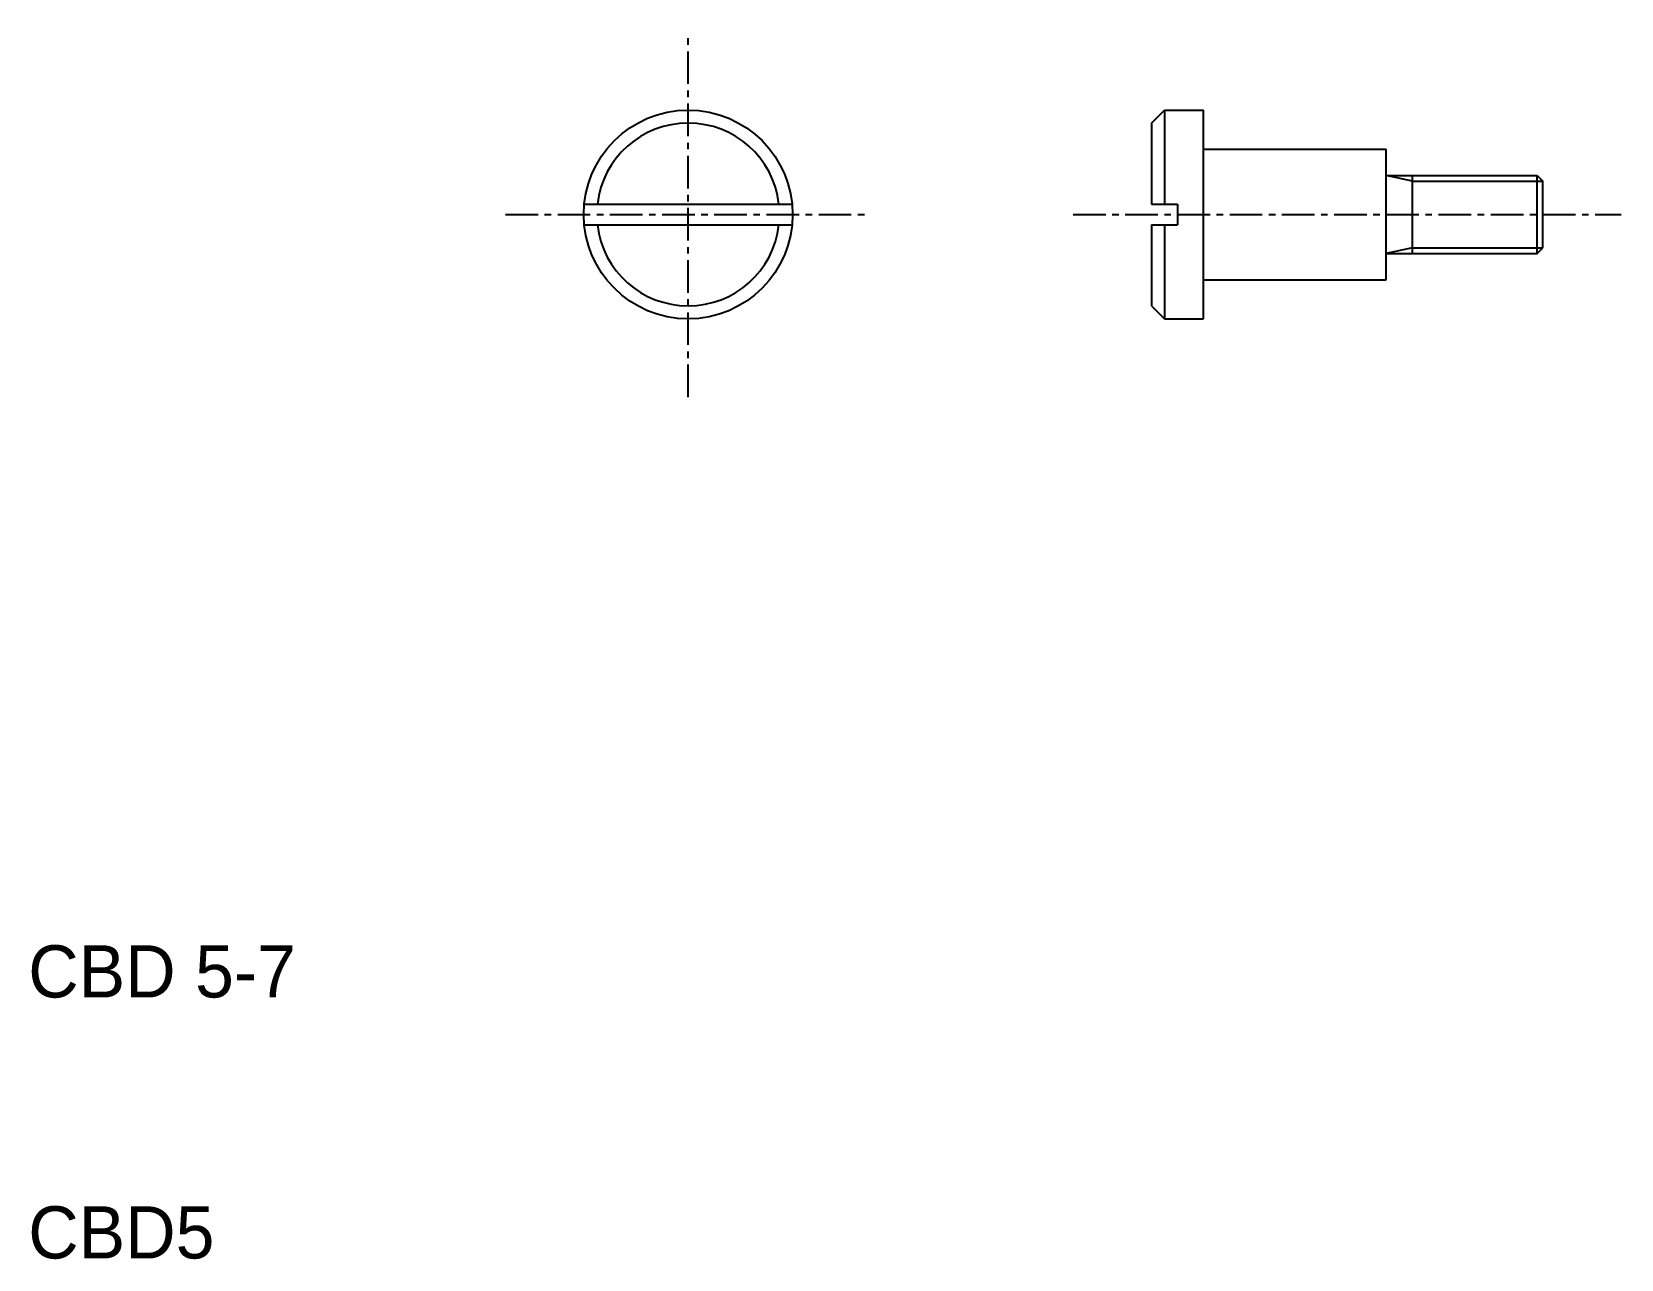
# Model space of a CAD drawing. Extents: x 10.1 to 71, y 10 to 57.
import ezdxf

# ---------------------------------------------------------------- set-up
doc = ezdxf.new("R2010")
doc.units = 0
doc.linetypes.add('CENTER', pattern=[2, 1.25, -0.25, 0.25, -0.25])
doc.layers.get('0').update_dxf_attribs({"linetype": 'CONTINUOUS'})
doc.layers.add('CENTER', color=1, linetype='CENTER')

msp = doc.modelspace()

# ---------------------------------------------------------------- linework, layer by layer
at = {"color": 7, "linetype": 'CONTINUOUS'}
for p, q in [((53.028, 53.5), (53.528, 54)), ((53.528, 54), (55.028, 54)), ((53.528, 54), (53.528, 50.4)), ((55.028, 52.5), (55.028, 54)), ((53.028, 53.5), (53.028, 50.4)), ((55.028, 52.5), (62.028, 52.5)), ((55.028, 47.5), (55.028, 52.5)), ((62.028, 51.5), (62.028, 52.5)), ((62.028, 51.5), (67.803, 51.5)), ((62.028, 48.5), (62.028, 51.5)), ((63.028, 48.5), (63.028, 51.5)), ((67.803, 48.5), (67.803, 51.5)), ((67.803, 51.5), (68.028, 51.275)), ((68.028, 48.725), (68.028, 51.275)), ((31.303, 50.4), (39.263, 50.4)), ((53.028, 50.4), (54.028, 50.4)), ((54.028, 50.4), (54.028, 49.6)), ((31.303, 49.6), (39.263, 49.6)), ((53.028, 49.6), (54.028, 49.6)), ((53.028, 49.6), (53.028, 46.5)), ((53.528, 49.6), (53.528, 46)), ((67.803, 48.5), (68.028, 48.725)), ((62.028, 48.5), (67.803, 48.5)), ((62.028, 47.5), (62.028, 48.5)), ((55.028, 47.5), (62.028, 47.5)), ((55.028, 46), (55.028, 47.5)), ((53.028, 46.5), (53.528, 46)), ((53.528, 46), (55.028, 46))]:
    msp.add_line(p, q, dxfattribs=at)
at = {"color": 3, "linetype": 'CONTINUOUS'}
for p, q in [((63.028, 51.275), (62.028, 51.5)), ((63.028, 51.275), (68.028, 51.275)), ((63.028, 48.725), (62.028, 48.5)), ((63.028, 48.725), (68.028, 48.725))]:
    msp.add_line(p, q, dxfattribs=at)
at = {"color": 7, "linetype": 'CONTINUOUS'}
msp.add_circle((35.283, 50), 4, dxfattribs=at)
for start, end in [(6.56243, 173.43757), (186.56243, 353.43757)]:
    msp.add_arc((35.283, 50), 3.5, start, end, dxfattribs=at)
at = {"layer": 'CENTER', "color": 1, "linetype": 'CENTER'}
for p, q in [((35.283, 43), (35.283, 57)), ((28.283, 50), (42.283, 50)), ((50.028, 50), (71.028, 50))]:
    msp.add_line(p, q, dxfattribs=at)

# ---------------------------------------------------------------- texts
at = {"color": 7, "linetype": 'CONTINUOUS'}
for s, p in [('CBD 5-7', (10, 20)), ('CBD5', (10, 10))]:
    msp.add_text(s, height=2, dxfattribs=at).set_placement(p)

doc.saveas('drawing.dxf')
